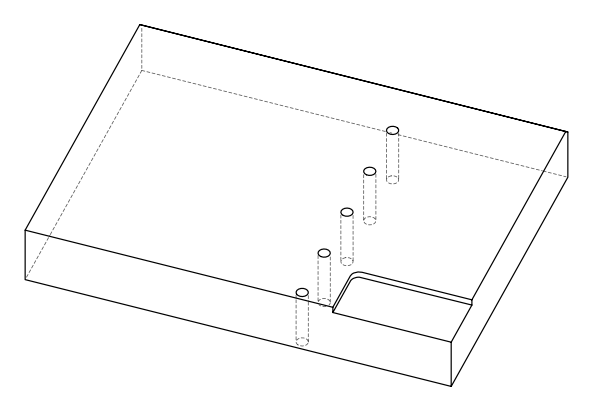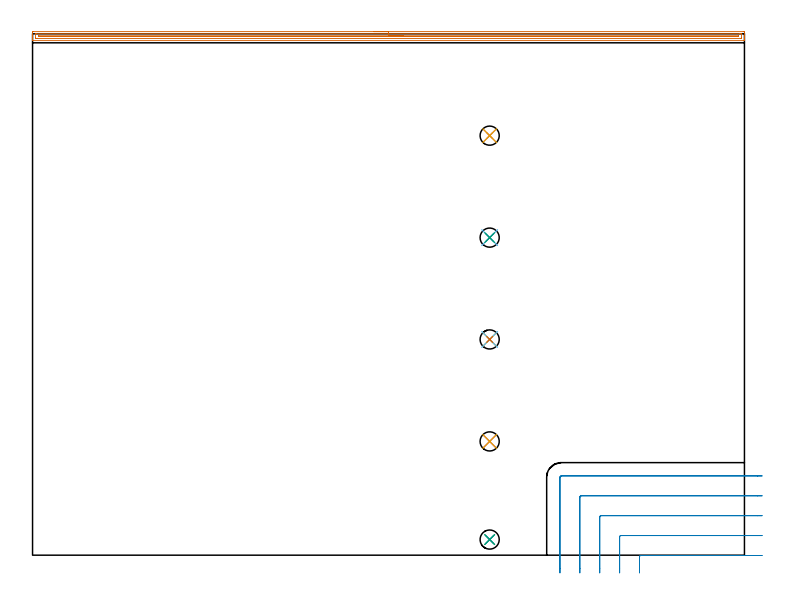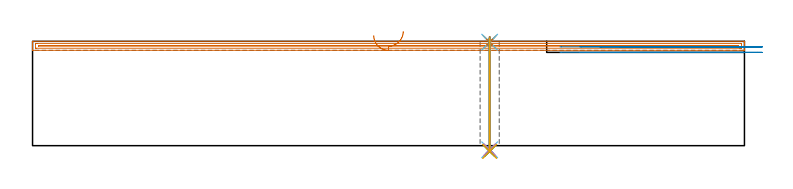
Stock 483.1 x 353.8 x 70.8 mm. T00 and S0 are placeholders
(PLAN: 17 operations, 12 tool changes, 18.2 min)
(1 AREA_MILL | FG_CHAMFER_SURFACE | UGT0205_001 | 11.75 min | 8988 mm3)
(2 MILL_CORNER_NOTCH_RECTANGULAR | CORNER_NOTCH_RECTANGULAR | UGT0201_100 | Follow Part, ap 4.5, ae 75% | 3.23 min | 63059 mm3)
(3 SPOT_DRILL | STEP1HOLE | NXT0321_9005460120000 | 0.03 min | 2 mm3)
(4 SPOT_DRILL_1 | STEP1HOLE_1 | NXT0321_9005460120000 | 0.03 min | 2 mm3)
(5 SPOT_DRILL_2 | STEP1HOLE_2 | NXT0321_9005460120000 | 0.03 min | 2 mm3)
(6 SPOT_DRILL_3 | STEP1HOLE_3 | NXT0321_9005460120000 | 0.03 min | 2 mm3)
(7 SPOT_DRILL_4 | STEP1HOLE_4 | NXT0321_9005460120000 | 0.03 min | 0 mm3)
(8 DRILL_THROUGH_HOLE_INTO_CENTER | STEP1HOLE | NXT0301_042 | 0.3 min | 2761 mm3)
(9 DRILL_TO_ENLARGE_THROUGH_HOLE | STEP1HOLE | NXT0301_101 | 0.31 min | 6599 mm3)
(10 DRILL_THROUGH_HOLE_INTO_CENTER_1 | STEP1HOLE_1 | NXT0301_042 | 0.3 min | 2758 mm3)
(11 DRILL_TO_ENLARGE_THROUGH_HOLE_1 | STEP1HOLE_1 | NXT0301_101 | 0.31 min | 6597 mm3)
(12 DRILL_THROUGH_HOLE_INTO_CENTER_2 | STEP1HOLE_2 | NXT0301_042 | 0.3 min | 2774 mm3)
(13 DRILL_TO_ENLARGE_THROUGH_HOLE_2 | STEP1HOLE_2 | NXT0301_101 | 0.31 min | 6585 mm3)
(14 DRILL_THROUGH_HOLE_INTO_CENTER_3 | STEP1HOLE_3 | NXT0301_042 | 0.3 min | 2759 mm3)
(15 DRILL_TO_ENLARGE_THROUGH_HOLE_3 | STEP1HOLE_3 | NXT0301_101 | 0.31 min | 6600 mm3)
(16 DRILL_THROUGH_HOLE_INTO_CENTER_4 | STEP1HOLE_4 | NXT0301_042 | 0.3 min | 2770 mm3)
(17 DRILL_TO_ENLARGE_THROUGH_HOLE_4 | STEP1HOLE_4 | NXT0301_101 | 0.31 min | 6586 mm3)
(TOOL UGT0205_001 | Chamfer Mill 20 x 3 x 45 deg. | D20 FL50 Z2)
(TOOL UGT0201_100 | End Mill 18 mm | D18 FL22 Z2)
(TOOL NXT0321_9005460120000 | NC Spot Drill, 142deg, 12mm, Carbide, Uncoated | D12 PA142 FL30 Z2)
(TOOL NXT0301_042 | Carbide Drill 7.1mm [860.1-0710-057A1-MM 2214] | D7.1 PA140 FL85 Z2)
(TOOL NXT0301_101 | Carbide Drill 13mm [860.1-1300-104A1-MM 2214] | D13 PA140 FL123 Z2)
(OP 1 AREA_MILL)
G17 G21 G94 G90
T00 M6
G54
G17 G0 G90 X231.55 Y355.3 S1061 M3
G43 Z80.8 H0
Z74.7
G94 G1 X231.588 Z73.828 F250.
X231.702 Z72.964
X231.891 Z72.112
X232.153 Z71.28
X232.487 Z70.474
X232.89 Z69.7
X233.359 Z68.964
X233.89 Z68.272
X234.479 Z67.629
X235.122 Z67.04
X235.814 Z66.508
X236.55 Z66.04
X237.324 Z65.637
X238.13 Z65.303
X238.962 Z65.041
X239.814 Z64.852
X240.678 Z64.738
X241.55 Z64.7
X482.473 Y355.299 Z64.701
X482.89 Y355.296 Z64.702
X483.09 Y355.292 Z64.705
X483.1 Y354.886 Z65.11
Y352.25 Z67.744
Y350.845 Z69.151
Y350.492 Z69.502
Y349.786 Z70.213
Y349.532 Z70.467
X483.098 Y349.364 Z70.628
X483.09 Y349.202 Z70.789
X482.92 Y349.2 Z70.8
X0.18
X0.01 Y349.202 Z70.789
X0.002 Y349.364 Z70.628
X0. Y349.533 Z70.467
Y349.786 Z70.214
Y350.492 Z69.502
Y351.724 Z68.272
Y352.25 Z67.744
Y352.866 Z67.129
Y354.623 Z65.373
X0.003 Y354.886 Z65.11
X0.01 Y355.292 Z64.705
X0.209 Y355.296 Z64.702
X0.627 Y355.3 Z64.7
X241.55
Y353.886 Z66.114
X479.915
X480.685 Y353.885 Z66.115
X480.811 Y353.884 Z66.116
X481.049 Y353.879 Z66.121
X481.091 Y353.87 Z66.13
X481.095 Y353.838 Z66.162
X481.097 Y353.804 Z66.196
X481.1 Y353.6 Z66.4
X481.099 Y350.828 Z69.172
X481.096 Y350.72 Z69.28
X481.09 Y350.648 Z69.352
X481.086 Y350.621 Z69.379
X480.561 Y350.614 Z69.386
X3.185
X2.415 Y350.615 Z69.385
X2.289 Y350.616 Z69.384
X2.051 Y350.621 Z69.379
X2.009 Y350.63 Z69.37
X2.005 Y350.662 Z69.338
X2.003 Y350.696 Z69.304
X2. Y350.9 Z69.1
X2.001 Y353.672 Z66.328
X2.004 Y353.781 Z66.219
X2.01 Y353.852 Z66.148
X2.014 Y353.879 Z66.121
X2.539 Y353.886 Z66.114
X241.55
Y352.472 Z67.528
X478.973 Y352.471 Z67.529
X479.033 Y352.47 Z67.53
X479.072 Y352.467 Z67.533
X479.087 Y352.465 Z67.535
X479.09 Y352.448 Z67.552
X479.094 Y352.25 Z67.75
X479.092 Y352.058 Z67.942
X479.086 Y352.035 Z67.965
X479.066 Y352.033 Z67.967
X479.01 Y352.03 Z67.97
X478.898 Y352.029 Z67.971
X4.127
X4.067 Y352.03 Z67.97
X4.028 Y352.033 Z67.967
X4.013 Y352.035 Z67.965
X4.01 Y352.052 Z67.948
X4.006 Y352.25 Z67.75
X4.008 Y352.442 Z67.558
X4.014 Y352.465 Z67.535
X4.034 Y352.467 Z67.533
X4.09 Y352.47 Z67.53
X4.202 Y352.471 Z67.529
X241.55 Y352.472 Z67.528
X242.422 Z67.567
X243.287 Z67.68
X244.138 Z67.869
X244.97 Z68.132
X245.776 Z68.465
X246.55 Z68.868
X247.286 Z69.337
X247.978 Z69.868
X248.621 Z70.457
X249.21 Z71.101
X249.742 Z71.793
X250.21 Z72.528
X250.613 Z73.302
X250.947 Z74.108
X251.209 Z74.94
X251.398 Z75.792
X251.512 Z76.657
X251.55 Z77.528
G0 Z80.8
M5
M2
(OP 2 MILL_CORNER_NOTCH_RECTANGULAR)
G17 G21 G94 G90
T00 M6
G54
G17 G0 G90 X495.098 Y-0.2 S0 M3
G43 Z80.8 H0
Z67.05
G94 G1 X492.098 F250.
X412.794 F500.
G3 X411.9 Y-1.094 R0.9
G1 Y-9.
Y-12. F250.
G0 Z80.8
X495.1 Y13.3
Z67.05
G1 X492.1
X399.294 F500.
G3 X398.4 Y12.406 R0.9
G1 Y-9.
Y-12. F250.
G0 Z80.8
X495.1 Y26.8
Z67.05
G1 X492.1
X385.795 F500.
G3 X384.9 Y25.905 R0.9
G1 Y-9.
Y-12. F250.
G0 Z80.8
X495.1 Y40.3
Z67.05
G1 X492.1
X372.295 F500.
G3 X371.4 Y39.405 R0.9
G1 Y-9.
Y-12. F250.
G0 Z80.8
X495.1 Y53.8
Z67.05
G1 X492.1
X358.795 F500.
G3 X357.9 Y52.905 R0.9
G1 Y-9.
Y-12. F250.
G0 Z80.8
X495.098 Y-0.2
Z63.3
G1 X492.098
X412.794 F500.
G3 X411.9 Y-1.094 R0.9
G1 Y-9.
Y-12. F250.
G0 Z80.8
X495.1 Y13.3
Z63.3
G1 X492.1
X399.294 F500.
G3 X398.4 Y12.406 R0.9
G1 Y-9.
Y-12. F250.
G0 Z80.8
X495.1 Y26.8
Z63.3
G1 X492.1
X385.795 F500.
G3 X384.9 Y25.905 R0.9
G1 Y-9.
Y-12. F250.
G0 Z80.8
X495.1 Y40.3
Z63.3
G1 X492.1
X372.295 F500.
G3 X371.4 Y39.405 R0.9
G1 Y-9.
Y-12. F250.
G0 Z80.8
X495.1 Y53.8
Z63.3
G1 X492.1
X358.795 F500.
G3 X357.9 Y52.905 R0.9
G1 Y-9.
Y-12. F250.
G0 Z80.8
M5
M2
(OP 3 SPOT_DRILL)
G17 G21 G94 G90
T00 M6
G54
G17 G0 G90 X310.2 Y10.6 S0 M3
G43 Z80.8 H0
G94 G81 G98 Z70.236 F250. R73.8
G80
M5
M2
(OP 4 SPOT_DRILL_1)
G17 G21 G94 G90
T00 M6
G54
G17 G0 G90 X310.2 Y77.2 S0 M3
G43 Z80.8 H0
G94 G81 G98 Z70.236 F250. R73.8
G80
M5
M2
(OP 5 SPOT_DRILL_2)
G17 G21 G94 G90
T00 M6
G54
G17 G0 G90 X310.2 Y146.4 S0 M3
G43 Z80.8 H0
G94 G81 G98 Z70.236 F250. R73.8
G80
M5
M2
(OP 6 SPOT_DRILL_3)
G17 G21 G94 G90
T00 M6
G54
G17 G0 G90 X310.2 Y215.5 S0 M3
G43 Z80.8 H0
G94 G81 G98 Z70.236 F250. R73.8
G80
M5
M2
(OP 7 SPOT_DRILL_4)
G17 G21 G94 G90
T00 M6
G54
G17 G0 G90 X310.2 Y284.7 S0 M3
G43 Z80.8 H0
G94 G81 G98 Z70.236 F250. R73.8
G80
M5
M2
(OP 8 DRILL_THROUGH_HOLE_INTO_CENTER)
G17 G21 G94 G90
T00 M6
G54
G17 G0 G90 X310.2 Y10.6 S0 M3
G43 Z80.8 H1
G94 G73 G98 Z-2.792 F250. Q6.69 R72.8
G80
M5
M2
(OP 9 DRILL_TO_ENLARGE_THROUGH_HOLE)
G17 G21 G94 G90
T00 M6
G54
G17 G0 G90 X310.2 Y10.6 S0 M3
G43 Z80.8 H1
G94 G73 G98 Z-3.866 F250. Q12.444 R72.8
G80
M5
M2
(OP 10 DRILL_THROUGH_HOLE_INTO_CENTER_1)
G17 G21 G94 G90
T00 M6
G54
G17 G0 G90 X310.2 Y77.2 S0 M3
G43 Z80.8 H1
G94 G73 G98 Z-2.792 F250. Q6.69 R72.8
G80
M5
M2
(OP 11 DRILL_TO_ENLARGE_THROUGH_HOLE_1)
G17 G21 G94 G90
T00 M6
G54
G17 G0 G90 X310.2 Y77.2 S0 M3
G43 Z80.8 H1
G94 G73 G98 Z-3.866 F250. Q12.444 R72.8
G80
M5
M2
(OP 12 DRILL_THROUGH_HOLE_INTO_CENTER_2)
G17 G21 G94 G90
T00 M6
G54
G17 G0 G90 X310.2 Y146.4 S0 M3
G43 Z80.8 H1
G94 G73 G98 Z-2.792 F250. Q6.69 R72.8
G80
M5
M2
(OP 13 DRILL_TO_ENLARGE_THROUGH_HOLE_2)
G17 G21 G94 G90
T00 M6
G54
G17 G0 G90 X310.2 Y146.4 S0 M3
G43 Z80.8 H1
G94 G73 G98 Z-3.866 F250. Q12.444 R72.8
G80
M5
M2
(OP 14 DRILL_THROUGH_HOLE_INTO_CENTER_3)
G17 G21 G94 G90
T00 M6
G54
G17 G0 G90 X310.2 Y215.5 S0 M3
G43 Z80.8 H1
G94 G73 G98 Z-2.792 F250. Q6.69 R72.8
G80
M5
M2
(OP 15 DRILL_TO_ENLARGE_THROUGH_HOLE_3)
G17 G21 G94 G90
T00 M6
G54
G17 G0 G90 X310.2 Y215.5 S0 M3
G43 Z80.8 H1
G94 G73 G98 Z-3.866 F250. Q12.444 R72.8
G80
M5
M2
(OP 16 DRILL_THROUGH_HOLE_INTO_CENTER_4)
G17 G21 G94 G90
T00 M6
G54
G17 G0 G90 X310.2 Y284.7 S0 M3
G43 Z80.8 H1
G94 G73 G98 Z-2.792 F250. Q6.69 R72.8
G80
M5
M2
(OP 17 DRILL_TO_ENLARGE_THROUGH_HOLE_4)
G17 G21 G94 G90
T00 M6
G54
G17 G0 G90 X310.2 Y284.7 S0 M3
G43 Z80.8 H1
G94 G73 G98 Z-3.866 F250. Q12.444 R72.8
G80
M5
M2
